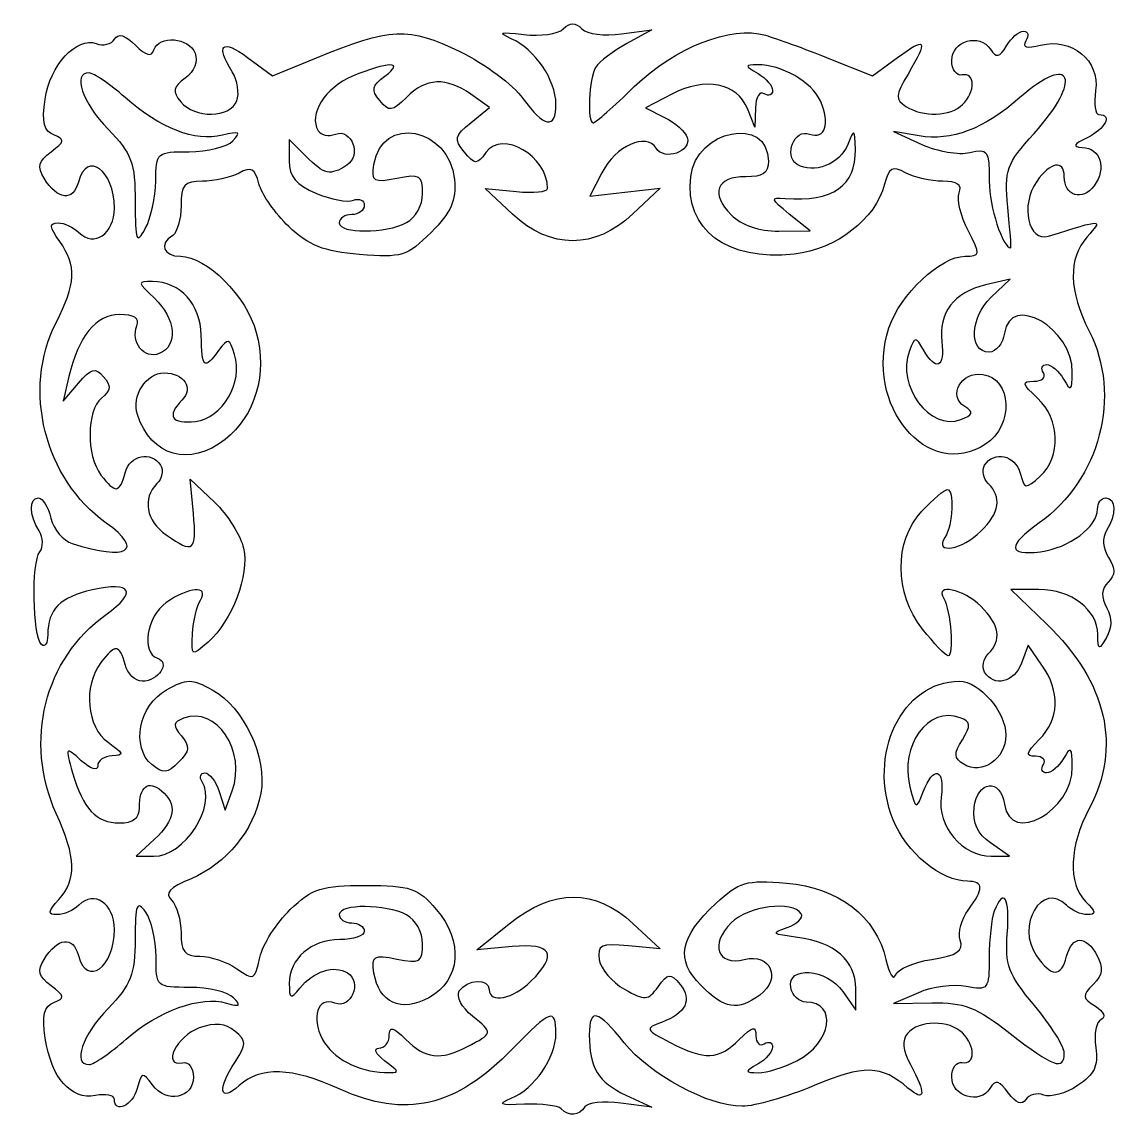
# Model space of a CAD drawing. Extents: x 3 to 159, y 5 to 166.
# Drawn here: x 112.51 to 159.08, y 54.51 to 100.94 of the extents above; entities that cross this region are included whole.
import ezdxf

# ---------------------------------------------------------------- set-up
doc = ezdxf.new("R2010")
doc.units = 0
doc.layers.get('0').update_dxf_attribs({"linetype": 'CONTINUOUS'})

msp = doc.modelspace()

# ---------------------------------------------------------------- linework, layer by layer
at = {"color": 7}
for points in [[(137.889536, 100.437397), (139.170833, 100.616081), (138.120554, 100.035029)], [(122.059869, 99.440423), (123.11697, 98.658878), (124.970286, 99.42386)], [(146.668598, 99.401802), (148.521917, 98.658878), (149.579015, 99.440423)], [(131.517088, 96.688077), (132.307105, 97.327797), (131.515345, 97.882366)], [(140.044908, 97.903702), (138.902694, 97.313038), (139.714467, 96.904855)], [(143.55821, 97.311239), (143.535852, 96.496669), (143.22071, 97.279865)], [(124.530564, 95.261964), (123.825, 95.967513), (123.825, 95.068541)], [(150.486631, 96.124789), (149.40139, 96.311207), (150.604413, 95.762516)], [(137.059233, 94.566155), (136.542854, 93.567586), (138.033241, 93.735964), (139.523629, 93.904342), (138.371535, 92.819257)], [(133.267392, 92.81333), (132.115295, 93.892502), (133.438212, 93.766116)], [(144.550694, 92.094804), (145.87361, 92.102636), (144.991667, 92.814783)], [(153.526268, 89.277923), (154.340277, 90.061899), (153.303735, 89.816318)], [(114.494403, 85.932867), (114.252089, 84.894065), (114.893407, 85.653626)], [(119.763712, 80.140056), (119.630198, 81.598714), (120.65213, 80.619642)], [(155.564351, 76.917513), (154.374535, 76.917513), (155.895932, 75.455619)], [(155.691877, 73.720441), (155.103179, 74.560927), (154.821297, 73.798938)], [(120.852541, 68.368437), (121.102628, 67.580484), (121.404891, 68.397572)], [(118.114045, 66.347917), (117.34196, 65.628615), (118.088836, 65.628615)], [(153.536848, 65.628615), (154.320896, 65.628615), (153.516706, 66.191892)], [(133.261806, 61.805442), (131.7625, 61.667784), (133.133923, 62.76626)], [(138.371517, 62.785548), (139.52361, 61.706376), (138.185205, 61.834572)], [(147.264742, 59.905665), (147.813911, 59.121617), (147.813911, 60.027381)], [(150.459723, 59.852843), (149.40139, 59.392243), (151.024302, 59.423641)], [(138.077101, 55.516931), (139.170833, 55.008698), (137.85438, 55.180153)]]:
    msp.add_lwpolyline(points, dxfattribs=at)
for points in [[(118.168052, 94.211643)], [(154.248011, 93.099469)], [(116.913398, 57.886359)], [(156.633333, 57.304985)], [(127.861176, 56.974351)], [(135.336608, 54.940166)]]:
    msp.add_lwpolyline(points, close=True, dxfattribs=at)
for points in [[(124.970286, 99.42386), (128.100455, 100.715882), (128.883304, 100.750595), (131.044513, 99.693214)], [(133.749349, 100.415278), (134.454061, 100.329169), (135.208124, 100.436206), (135.425042, 100.653114)], [(135.425042, 100.653114), (135.715722, 100.943794), (135.923163, 100.943794), (136.213839, 100.653114)], [(136.213839, 100.653114), (136.435026, 100.431931), (137.170975, 100.337191), (137.889536, 100.437397)], [(138.430953, 98.208902), (140.12876, 99.858981), (142.5375, 100.802668), (143.984575, 100.384676)], [(113.482559, 97.670728), (113.690305, 99.105231), (114.830421, 100.343539), (115.652852, 100.027944)], [(115.652852, 100.027944), (115.944909, 99.915869), (116.292553, 100.000038), (116.425387, 100.214964)], [(116.425387, 100.214964), (116.588696, 100.479201), (116.874258, 100.398408), (117.307191, 99.965481)], [(118.093411, 99.763024), (118.306445, 100.402131), (119.576368, 100.298414), (119.836443, 99.620665)], [(121.411227, 98.83168), (120.692402, 99.982705), (120.97177, 100.244891), (122.059869, 99.440423)], [(133.224056, 100.235287), (132.616866, 100.505593), (132.720265, 100.541024), (133.749349, 100.415278)], [(135.113887, 97.476516), (135.113887, 98.48301), (134.216045, 99.793676), (133.224056, 100.235287)], [(143.984575, 100.384676), (144.44146, 100.252705), (145.649273, 99.810409), (146.668598, 99.401802)], [(149.579015, 99.440423), (150.793574, 100.338387), (150.882615, 100.197838), (150.022071, 98.741053)], [(151.870833, 99.314069), (151.870833, 100.143485), (153.052791, 100.489822), (153.51071, 99.794584)], [(154.187874, 99.936263), (154.387992, 100.275811), (154.711958, 100.553623), (154.907795, 100.553623)], [(155.014033, 100.149398), (154.840337, 99.868342), (155.029247, 99.811684), (155.633917, 99.963452)], [(154.907795, 100.553623), (155.103632, 100.553623), (155.151442, 100.371722), (155.014033, 100.149398)], [(155.633917, 99.963452), (156.955172, 100.295067), (158.149015, 99.30937), (157.962801, 98.040608)], [(117.307191, 99.965481), (117.762578, 99.510091), (117.989609, 99.451628), (118.093411, 99.763024)], [(131.044513, 99.693214), (132.109141, 99.172339), (133.312334, 98.279725), (133.718287, 97.709622)], [(138.120554, 100.035029), (137.542897, 99.71545), (136.950016, 99.264835), (136.803037, 99.033661)], [(153.51071, 99.794584), (153.763829, 99.41029), (153.893922, 99.437505), (154.187874, 99.936263)], [(155.358129, 96.22903), (157.425715, 98.517599), (156.967322, 99.680911), (154.761203, 97.743912)], [(119.836443, 99.620665), (119.971841, 99.267822), (119.808749, 98.857448), (119.420248, 98.57336)], [(127.874511, 98.651499), (128.740593, 99.284795), (128.015995, 99.281663), (126.493513, 98.645546)], [(152.311796, 98.70154), (152.069271, 98.653034), (151.870833, 98.928674), (151.870833, 99.314069)], [(115.346057, 98.789736), (114.630277, 98.789736), (115.052875, 97.539784), (116.152083, 96.405687)], [(116.877687, 97.743912), (116.222568, 98.319116), (115.533337, 98.789736), (115.346057, 98.789736)], [(121.59869, 97.601746), (121.720237, 97.918487), (121.635877, 98.471961), (121.411227, 98.83168)], [(136.803037, 99.033661), (136.513954, 98.57898), (136.420953, 96.673069), (136.687848, 96.673069)], [(143.652153, 99.131774), (143.096665, 99.121852), (143.097917, 99.093946), (143.668769, 98.761468)], [(146.310374, 97.604297), (145.952252, 98.403659), (144.654005, 99.149665), (143.652153, 99.131774)], [(143.668769, 98.761468), (144.008316, 98.5637), (144.286129, 98.241657), (144.286129, 98.045818)], [(150.022071, 98.741053), (149.484218, 97.830539), (149.473274, 97.660314), (149.933874, 97.369106)], [(152.329444, 97.44918), (152.884682, 98.004416), (152.873284, 98.813837), (152.311796, 98.70154)], [(119.420248, 98.57336), (118.893019, 98.187841), (118.859734, 98.011861), (119.229735, 97.566041)], [(126.493513, 98.645546), (125.335469, 98.161681), (124.623745, 97.025735), (125.048269, 96.338848)], [(127.654301, 97.616769), (127.279641, 98.068209), (127.317021, 98.243853), (127.874511, 98.651499)], [(131.515345, 97.882366), (130.460515, 98.621199), (129.614205, 98.581678), (128.787512, 97.754985)], [(143.22071, 97.279865), (142.786904, 98.357947), (141.436349, 98.623242), (140.044908, 97.903702)], [(136.687848, 96.673069), (136.777415, 96.673069), (137.561809, 97.364193), (138.430953, 98.208902)], [(143.933352, 97.907779), (143.738846, 98.02799), (143.570539, 97.760351), (143.55821, 97.311239)], [(144.286129, 98.045818), (144.286129, 97.849981), (144.127379, 97.787865), (143.933352, 97.907779)], [(157.962801, 98.040608), (157.880886, 97.482488), (157.945127, 97.025846), (158.105541, 97.025846)], [(113.851627, 96.161714), (113.432418, 96.322576), (113.341282, 96.695215), (113.482559, 97.670728)], [(120.989008, 96.1493), (119.833655, 95.864347), (118.373274, 96.430769), (116.877687, 97.743912)], [(119.229735, 97.566041), (119.822262, 96.852089), (121.319679, 96.874655), (121.59869, 97.601746)], [(128.787512, 97.754985), (128.178769, 97.146242), (128.057122, 97.131404), (127.654301, 97.616769)], [(133.718287, 97.709622), (134.602654, 96.467639), (135.113887, 96.38225), (135.113887, 97.476516)], [(145.853793, 96.200312), (146.509769, 95.94859), (146.737885, 96.650051), (146.310374, 97.604297)], [(149.933874, 97.369106), (150.666003, 96.906233), (151.825248, 96.944982), (152.329444, 97.44918)], [(154.761203, 97.743912), (153.245198, 96.412841), (151.861316, 95.888657), (150.486631, 96.124789)], [(127.409842, 94.911021), (127.723223, 97.03317), (130.59904, 96.497172), (130.815046, 94.27636)], [(139.714467, 96.904855), (140.160946, 96.680353), (140.591672, 96.298316), (140.671635, 96.055884)], [(140.817568, 94.399804), (141.047446, 96.393939), (144.109723, 96.996057), (144.109723, 95.04712)], [(158.105541, 97.025846), (158.688582, 97.025846), (158.377699, 96.418694), (157.603473, 96.045298)], [(125.773622, 96.195907), (126.466089, 96.461633), (126.898638, 95.28483), (126.257674, 94.878972)], [(131.226232, 95.446906), (130.787061, 95.976075), (130.822012, 96.125239), (131.517088, 96.688077)], [(145.33209, 94.916802), (144.736997, 95.284592), (145.209673, 96.447486), (145.853793, 96.200312)], [(147.791527, 95.551728), (147.770863, 96.425314), (147.746437, 96.440419), (147.468185, 95.751761)], [(113.736787, 95.4493), (114.321892, 95.883915), (114.336669, 95.975585), (113.851627, 96.161714)], [(116.152083, 96.405687), (117.156878, 95.369002), (117.29861, 94.988203), (117.29861, 93.325278)], [(121.43413, 95.9123), (121.802205, 96.286357), (121.720687, 96.329759), (120.989008, 96.1493)], [(125.048269, 96.338848), (125.164019, 96.151557), (125.49043, 96.087232), (125.773622, 96.195907)], [(134.761129, 93.892812), (134.761129, 95.278009), (132.852313, 96.3866), (132.141357, 95.414309)], [(139.355679, 95.601068), (138.935627, 96.280729), (137.645129, 95.699154), (137.059233, 94.566155)], [(140.671635, 96.055884), (140.869945, 95.454653), (139.696762, 95.049184), (139.355679, 95.601068)], [(154.248011, 93.099469), (154.09581, 94.683466), (154.182434, 94.927677), (155.358129, 96.22903)], [(157.603473, 96.045298), (157.026353, 95.766967), (156.967912, 95.655971), (157.389341, 95.638612)], [(116.416664, 93.063666), (116.416664, 94.67746), (115.248447, 95.52333), (114.893617, 94.166455)], [(119.582046, 95.45438), (120.352865, 95.45438), (121.186302, 95.660445), (121.43413, 95.9123)], [(144.815277, 93.47187), (146.828722, 93.314745), (147.827939, 94.013015), (147.791527, 95.551728)], [(147.468185, 95.751761), (147.135297, 94.92788), (146.019721, 94.491826), (145.33209, 94.916802)], [(150.604413, 95.762516), (151.266078, 95.460738), (152.17889, 95.307057), (152.632886, 95.421003)], [(152.632886, 95.421003), (153.396085, 95.612556), (153.458333, 95.520896), (153.458333, 94.205557)], [(157.389341, 95.638612), (158.180987, 95.606015), (158.445388, 94.757126), (157.897343, 94.007628)], [(113.443255, 94.333478), (113.147094, 94.816938), (113.210634, 95.058476), (113.736787, 95.4493)], [(118.168052, 94.211643), (118.180223, 95.422799), (118.216172, 95.45438), (119.582046, 95.45438)], [(123.825, 95.068541), (123.825, 94.391403), (124.103371, 94.05252), (124.953054, 93.695253)], [(126.257674, 94.878972), (125.542831, 94.426355), (125.31584, 94.476689), (124.530564, 95.261964)], [(132.141357, 95.414309), (131.76032, 94.893209), (131.68349, 94.895948), (131.226232, 95.446906)], [(144.109723, 95.04712), (144.109723, 94.552828), (143.860729, 94.383434), (143.14855, 94.393224)], [(156.633333, 94.400833), (156.633333, 95.129527), (156.050623, 95.027446), (155.468836, 94.196826)], [(121.695064, 94.549299), (121.339819, 94.359169), (120.641851, 94.203615), (120.144024, 94.203615)], [(122.540858, 94.098552), (122.378795, 94.74426), (122.218736, 94.829561), (121.695064, 94.549299)], [(128.379982, 94.320868), (127.395311, 94.123933), (127.301995, 94.180702), (127.409842, 94.911021)], [(149.916036, 94.564174), (149.353439, 94.865267), (149.207117, 94.784373), (149.028743, 94.073665)], [(151.48379, 94.203623), (150.992057, 94.203623), (150.286564, 94.365871), (149.916036, 94.564174)], [(114.893617, 94.166455), (114.675084, 93.330789), (114.010617, 93.407307), (113.443255, 94.333478)], [(117.727082, 92.198343), (117.962744, 92.62215), (118.161181, 93.528137), (118.168052, 94.211643)], [(120.144024, 94.203615), (119.377542, 94.203615), (119.23889, 94.044685), (119.23889, 93.166105)], [(123.804233, 92.283243), (123.219316, 92.84363), (122.650792, 93.660518), (122.540858, 94.098552)], [(129.469444, 93.678047), (129.469444, 94.451715), (129.35926, 94.516723), (128.379982, 94.320868)], [(130.815046, 94.27636), (130.90162, 93.38627), (130.685614, 92.896074), (129.829623, 92.040086)], [(145.200717, 91.119481), (142.363105, 90.79964), (140.558263, 92.150377), (140.817568, 94.399804)], [(143.14855, 94.393224), (141.918433, 94.41013), (141.636948, 93.677788), (142.530224, 92.784512)], [(152.187013, 93.706299), (152.320284, 94.053594), (152.108141, 94.203623), (151.48379, 94.203623)], [(153.458333, 94.205557), (153.458333, 93.120197), (154.021697, 91.381403), (154.37335, 91.381403)], [(155.468836, 94.196826), (154.763203, 93.189391), (155.107775, 91.611548), (155.974436, 91.881627)], [(157.897343, 94.007628), (157.408147, 93.338613), (156.633333, 93.579638), (156.633333, 94.400833)], [(124.953054, 93.695253), (125.573483, 93.434382), (126.287858, 93.30028), (126.540554, 93.397247)], [(128.787081, 92.452145), (129.175476, 92.66001), (129.469444, 93.188139), (129.469444, 93.678047)], [(133.438212, 93.766116), (134.165816, 93.696602), (134.761129, 93.753628), (134.761129, 93.892812)], [(149.028743, 94.073665), (148.662864, 92.61589), (146.98432, 91.320519), (145.200717, 91.119481)], [(152.559925, 92.118799), (152.249862, 92.718395), (152.082053, 93.43277), (152.187013, 93.706299)], [(117.29861, 93.325278), (117.29861, 91.649039), (117.348571, 91.517637), (117.727082, 92.198343)], [(119.23889, 93.166105), (119.23889, 92.595472), (119.08014, 92.030476), (118.88611, 91.910561)], [(127, 93.183035), (127, 92.968247), (126.761875, 92.792513), (126.470833, 92.792513)], [(126.540554, 93.397247), (126.793247, 93.494217), (127, 93.398041), (127, 93.183035)], [(144.991667, 92.814783), (144.196618, 93.456765), (144.179237, 93.521506), (144.815277, 93.47187)], [(114.911283, 92.040115), (115.561774, 91.389626), (116.416664, 91.970886), (116.416664, 93.063666)], [(126.470833, 92.792513), (126.179792, 92.792513), (125.941667, 92.633763), (125.941667, 92.439736)], [(138.371535, 92.819257), (136.768859, 91.309791), (134.874884, 91.307595), (133.267392, 92.81333)], [(142.530224, 92.784512), (142.981328, 92.333408), (143.695177, 92.089729), (144.550694, 92.094804)], [(154.37335, 91.381403), (154.395231, 91.381403), (154.338814, 92.154531), (154.248011, 93.099469)], [(114.103605, 91.655683), (113.665516, 92.281145), (113.651247, 92.439736), (114.033051, 92.439736)], [(114.033051, 92.439736), (114.296285, 92.439736), (114.691493, 92.259907), (114.911283, 92.040115)], [(126.800525, 91.104072), (125.278589, 91.230281), (124.64165, 91.480944), (123.804233, 92.283243)], [(125.941667, 92.439736), (125.941667, 91.976911), (127.915183, 91.985523), (128.787081, 92.452145)], [(155.974436, 91.881627), (158.315726, 92.611242), (158.27506, 92.612033), (157.603473, 91.849982)], [(118.88611, 91.910561), (118.298555, 91.547431), (118.490161, 91.028615), (119.21182, 91.028615)], [(129.829623, 92.040086), (128.813425, 91.02389), (128.592112, 90.9555), (126.800525, 91.104072)], [(152.436129, 91.028623), (153.090965, 91.028623), (153.096857, 91.080489), (152.559925, 92.118799)], [(157.603473, 91.849982), (156.792112, 90.929328), (156.822383, 89.557561), (157.691667, 87.853628)], [(113.94722, 88.206403), (114.796271, 89.87068), (114.830169, 90.618368), (114.103605, 91.655683)], [(119.21182, 91.028615), (120.324459, 91.028615), (122.015512, 89.333081), (122.427005, 87.8049)], [(149.213602, 87.995472), (149.678739, 89.404854), (151.403886, 91.028623), (152.436129, 91.028623)], [(118.025841, 89.959064), (117.37902, 89.969673), (117.383801, 89.931301), (118.114035, 89.250983)], [(120.094187, 87.682565), (120.065612, 89.010681), (119.221758, 89.939442), (118.025841, 89.959064)], [(153.303735, 89.816318), (151.968557, 89.499985), (151.300836, 88.633213), (151.452053, 87.412653)], [(156.975384, 86.111411), (156.99753, 87.97757), (154.346921, 89.502419), (154.100231, 87.76543)], [(118.114035, 89.250983), (119.019788, 88.407145), (119.125092, 87.21762), (118.321341, 86.909196)], [(153.458333, 86.97168), (152.593043, 86.97168), (152.635712, 88.42022), (153.526268, 89.277923)], [(116.63893, 88.559172), (115.642432, 88.559172), (114.892907, 87.641261), (114.494403, 85.932867)], [(117.368995, 88.08621), (117.491878, 88.406441), (117.256123, 88.559172), (116.63893, 88.559172)], [(116.069396, 79.735812), (113.455355, 81.597175), (112.506861, 85.38306), (113.94722, 88.206403)], [(118.321341, 86.909196), (117.677726, 86.662215), (117.097662, 87.379127), (117.368995, 88.08621)], [(120.830988, 87.037619), (120.217615, 86.198784), (120.124368, 86.280408), (120.094187, 87.682565)], [(121.509211, 86.86691), (121.286672, 87.568072), (121.229403, 87.582486), (120.830988, 87.037619)], [(122.427005, 87.8049), (122.901575, 86.042487), (122.388331, 84.281661), (121.106054, 83.273022)], [(153.305245, 83.073952), (150.852357, 81.466756), (148.136885, 84.732987), (149.213602, 87.995472)], [(150.677364, 87.059873), (150.35112, 87.641009), (150.315896, 87.638586), (150.077085, 87.018596)], [(154.100231, 87.76543), (154.038229, 87.328867), (153.749375, 86.97168), (153.458333, 86.97168)], [(157.691667, 87.853628), (159.079798, 85.132664), (158.150962, 81.573986), (155.573637, 79.738768)], [(151.452053, 87.412653), (151.588055, 86.314923), (151.195842, 86.136319), (150.677364, 87.059873)], [(119.853644, 84.037824), (120.993522, 84.169332), (121.88298, 85.689268), (121.509211, 86.86691)], [(150.077085, 87.018596), (149.512621, 85.553143), (150.962929, 83.616871), (152.253969, 84.112293)], [(114.893407, 85.653626), (115.428839, 86.287787), (115.605071, 86.333338), (115.9608, 85.929518)], [(155.751408, 86.089728), (155.631473, 86.283763), (155.693589, 86.442513), (155.889428, 86.442513)], [(155.889428, 86.442513), (156.085265, 86.442513), (156.407308, 86.1647), (156.605076, 85.825153)], [(115.9608, 85.929518), (116.296493, 85.548444), (116.277784, 85.3553), (115.872607, 85.019033)], [(117.392315, 84.325838), (117.132208, 85.113461), (117.75908, 86.089728), (118.524928, 86.089728)], [(118.524928, 86.089728), (119.374391, 86.089728), (119.793531, 85.444923), (119.278707, 84.930102)], [(152.426903, 84.661997), (151.680632, 85.123216), (152.261337, 86.158464), (153.192173, 86.026284)], [(153.192173, 86.026284), (154.427629, 85.850849), (154.503903, 83.859344), (153.305245, 83.073952)], [(155.508494, 85.01765), (154.837297, 85.642969), (154.816969, 85.736949), (155.35293, 85.736949)], [(155.35293, 85.736949), (155.692007, 85.736949), (155.871323, 85.895699), (155.751408, 86.089728)], [(156.605076, 85.825153), (156.917043, 85.289533), (156.966076, 85.327434), (156.975384, 86.111411)], [(115.872607, 85.019033), (115.234569, 84.48951), (115.221065, 82.59595), (115.849429, 81.768199)], [(119.278707, 84.930102), (118.616, 84.267395), (118.839327, 83.920801), (119.853644, 84.037824)], [(155.61985, 81.720579), (156.513549, 82.529368), (156.459433, 84.131719), (155.508494, 85.01765)], [(121.106054, 83.273022), (119.598808, 82.087421), (117.979973, 82.546346), (117.392315, 84.325838)], [(152.253969, 84.112293), (152.776248, 84.31271), (152.811377, 84.424377), (152.426903, 84.661997)], [(116.871673, 81.856395), (117.069497, 82.612876), (117.986167, 82.80912), (118.375951, 82.178435)], [(153.262962, 82.178435), (153.655837, 82.814115), (154.570086, 82.61032), (154.770931, 81.84229)], [(118.375951, 82.178435), (118.506317, 81.967499), (118.436308, 81.618249), (118.220384, 81.402322)], [(153.418529, 81.402322), (153.202606, 81.618249), (153.132597, 81.967499), (153.262962, 82.178435)], [(115.849429, 81.768199), (116.452467, 80.973798), (116.645216, 80.990427), (116.871673, 81.856395)], [(154.770931, 81.84229), (154.9488, 81.162128), (154.995383, 81.155445), (155.61985, 81.720579)], [(118.220384, 81.402322), (117.592792, 80.774731), (117.764097, 79.824347), (118.61184, 79.230564)], [(150.609424, 80.240473), (151.079811, 80.741176), (151.563438, 81.150838), (151.684151, 81.150838)], [(151.684151, 81.150838), (151.995979, 81.150838), (151.921165, 79.64904), (151.583099, 79.122365)], [(153.10557, 79.386949), (153.898695, 80.180074), (153.998443, 80.822408), (153.418529, 81.402322)], [(113.226887, 79.398789), (112.809041, 80.059469), (112.796653, 80.798069), (113.203419, 80.798069)], [(113.203419, 80.798069), (113.376414, 80.798069), (113.614906, 80.411772), (113.733408, 79.939637)], [(120.65213, 80.619642), (121.214195, 80.081149), (121.770153, 79.203074), (121.887596, 78.668359)], [(158.044444, 80.323582), (158.044444, 80.584551), (158.203194, 80.798072), (158.397223, 80.798072)], [(158.397223, 80.798072), (158.832452, 80.798072), (158.846385, 80.085454), (158.424211, 79.418527)], [(118.61184, 79.230564), (119.768419, 78.420465), (119.910826, 78.532903), (119.763712, 80.140056)], [(150.636129, 75.24723), (149.433285, 76.765081), (149.421458, 78.97594), (150.609424, 80.240473)], [(155.623707, 78.520113), (156.834054, 78.673288), (158.044444, 79.575041), (158.044444, 80.323582)], [(113.733408, 79.939637), (113.851907, 79.467501), (114.253306, 78.984576), (114.625414, 78.866476)], [(114.625414, 78.866476), (116.973414, 78.121248), (117.712202, 78.566029), (116.069396, 79.735812)], [(155.573637, 79.738768), (154.213729, 78.77043), (154.231255, 78.343884), (155.623707, 78.520113)], [(113.259272, 78.516845), (113.421414, 78.717378), (113.406838, 79.114253), (113.226887, 79.398789)], [(151.583099, 79.122365), (151.115686, 78.394184), (152.322538, 78.603917), (153.10557, 79.386949)], [(158.424211, 79.418527), (158.230308, 79.112221), (158.262894, 78.674841), (158.508973, 78.280805)], [(113.329852, 74.594987), (112.958441, 74.966288), (112.902487, 78.075576), (113.259272, 78.516845)], [(121.887596, 78.668359), (122.137128, 77.532241), (121.409002, 75.604936), (120.386292, 74.6945)], [(158.508973, 78.280805), (158.808878, 77.800576), (158.804917, 77.536863), (158.493098, 77.225054)], [(115.484984, 76.906297), (114.109085, 76.595981), (113.608504, 76.091547), (113.599836, 75.006631)], [(116.06939, 75.863103), (117.411738, 76.81894), (117.152155, 77.282307), (115.484984, 76.906297)], [(120.059969, 76.476532), (120.45601, 77.102711), (119.56529, 77.036157), (118.61184, 76.368336)], [(153.105575, 76.211949), (152.373192, 76.944331), (151.122809, 77.204279), (151.534204, 76.538632)], [(158.055164, 75.010756), (158.039713, 76.075527), (156.939824, 76.917513), (155.564351, 76.917513)], [(158.493098, 77.225054), (158.204207, 76.936163), (158.184554, 76.60934), (158.42865, 76.15324)], [(119.726739, 75.047279), (119.756618, 75.590834), (119.906571, 76.233999), (120.059969, 76.476532)], [(151.534204, 76.538632), (151.830701, 76.058882), (151.977402, 74.088718), (151.714682, 74.114803)], [(118.61184, 76.368336), (117.781896, 75.787022), (117.540902, 74.249709), (118.243025, 74.015669)], [(153.418535, 74.196575), (153.998448, 74.776489), (153.898701, 75.418823), (153.105575, 76.211949)], [(158.42865, 76.15324), (158.662627, 75.716051), (158.660698, 75.29258), (158.422856, 74.88437)], [(113.95496, 67.442183), (112.573668, 70.486275), (113.456601, 74.002633), (116.06939, 75.863103)], [(155.895932, 75.455619), (158.438768, 73.012231), (159.077197, 70.238255), (157.691667, 67.653151)], [(113.599836, 75.006631), (113.597005, 74.634749), (113.475373, 74.449503), (113.329852, 74.594987)], [(120.386292, 74.6945), (119.687761, 74.072655), (119.673582, 74.08024), (119.726739, 75.047279)], [(151.714682, 74.114803), (151.606546, 74.125519), (151.1212, 74.635127), (150.636129, 75.24723)], [(158.422856, 74.88437), (158.100308, 74.330753), (158.064859, 74.342937), (158.055164, 75.010756)], [(116.871673, 73.742505), (116.645216, 74.608473), (116.452467, 74.625102), (115.849429, 73.830699)], [(153.262965, 73.420465), (153.1326, 73.631401), (153.202608, 73.980651), (153.418535, 74.196575)], [(115.849429, 73.830699), (115.08835, 72.828105), (115.244459, 71.085781), (116.152094, 70.452647)], [(117.597552, 73.036949), (117.299796, 73.036949), (116.973152, 73.354449), (116.871673, 73.742505)], [(118.243025, 74.015669), (118.801496, 73.829511), (118.278796, 73.036949), (117.597552, 73.036949)], [(154.821297, 73.798938), (154.522157, 72.990284), (153.658475, 72.78052), (153.262965, 73.420465)], [(155.575019, 70.567505), (156.434848, 71.427335), (156.478224, 72.597769), (155.691877, 73.720441)], [(118.621527, 72.673165), (119.488955, 73.156149), (119.694378, 73.156789), (120.561806, 72.679224)], [(118.003857, 69.509428), (117.113809, 70.248103), (117.461117, 72.027053), (118.621527, 72.673165)], [(120.561806, 72.679224), (121.897984, 71.943574), (122.900675, 69.804949), (122.617389, 68.294906)], [(149.390783, 67.169199), (148.280099, 69.945025), (149.76062, 73.036949), (152.200438, 73.036949)], [(152.200438, 73.036949), (153.041175, 73.036949), (154.163908, 71.732854), (154.163908, 70.756304)], [(121.404891, 68.397572), (122.025304, 70.074711), (120.734413, 72.004465), (119.347983, 71.472441)], [(152.231619, 71.495198), (150.884837, 72.012006), (149.646365, 70.309433), (150.100194, 68.565046)], [(119.347983, 71.472441), (118.902747, 71.301589), (118.886605, 71.168371), (119.257045, 70.722014)], [(152.319815, 70.564745), (152.695103, 71.170215), (152.680633, 71.322898), (152.231619, 71.495198)], [(116.152094, 70.452647), (116.818452, 69.987821), (116.846763, 69.89599), (116.328484, 69.880454)], [(119.257045, 70.722014), (119.626962, 70.276294), (119.605703, 70.077573), (119.138097, 69.609965)], [(152.381011, 69.523023), (151.959247, 69.785426), (151.948642, 69.965925), (152.319815, 70.564745)], [(154.163908, 70.756304), (154.163908, 69.752242), (153.145202, 69.047577), (152.381011, 69.523023)], [(155.419451, 69.861949), (154.973176, 69.861949), (155.002513, 69.995), (155.575019, 70.567505)], [(115.017645, 69.674629), (114.337962, 70.289735), (114.330652, 70.27962), (114.650046, 69.165946)], [(116.328484, 69.880454), (115.988933, 69.870267), (115.711121, 69.678598), (115.711121, 69.454496)], [(155.751408, 69.509172), (155.871323, 69.703199), (155.72195, 69.861949), (155.419451, 69.861949)], [(156.975403, 69.420978), (156.966222, 70.250368), (156.912508, 70.301549), (156.605094, 69.773755)], [(115.711121, 69.454496), (115.711121, 69.221064), (115.414941, 69.315084), (115.017645, 69.674629)], [(119.138097, 69.609965), (118.659891, 69.131762), (118.478311, 69.11567), (118.003857, 69.509428)], [(150.662764, 68.362645), (151.096131, 69.496384), (151.599805, 69.344032), (151.422058, 68.132976)], [(154.10025, 67.833478), (154.349207, 66.080534), (156.99618, 67.542045), (156.975403, 69.420978)], [(155.889447, 69.156395), (155.693607, 69.156395), (155.631491, 69.315145), (155.751408, 69.509172)], [(156.605094, 69.773755), (156.407326, 69.434207), (156.085283, 69.156395), (155.889447, 69.156395)], [(114.650046, 69.165946), (115.091943, 67.625145), (115.638813, 67.039728), (116.63626, 67.039728)], [(120.133226, 68.783565), (120.006494, 68.98862), (120.060225, 69.156395), (120.25263, 69.156395)], [(120.25263, 69.156395), (120.445033, 69.156395), (120.714992, 68.801813), (120.852541, 68.368437)], [(152.820852, 67.691198), (152.953937, 68.841086), (153.941547, 68.950911), (154.10025, 67.833478)], [(117.475011, 67.686486), (117.475011, 68.582609), (117.851121, 68.870645), (118.412691, 68.404581)], [(118.088836, 65.628615), (119.385818, 65.628615), (120.766366, 67.75912), (120.133226, 68.783565)], [(150.100194, 68.565046), (150.353951, 67.58967), (150.365682, 67.585447), (150.662764, 68.362645)], [(118.412691, 68.404581), (119.094345, 67.838857), (118.997341, 67.170829), (118.114045, 66.347917)], [(122.617389, 68.294906), (122.322831, 66.724776), (121.164167, 65.307276), (119.662398, 64.679801)], [(151.422058, 68.132976), (151.243612, 66.917136), (152.331693, 65.628615), (153.536848, 65.628615)], [(116.63626, 67.039728), (117.214409, 67.039728), (117.475011, 67.240677), (117.475011, 67.686486)], [(153.516706, 66.191892), (152.954646, 66.585579), (152.745133, 67.036998), (152.820852, 67.691198)], [(157.691667, 67.653151), (156.844653, 66.072811), (156.783175, 64.470844), (157.540476, 63.713545)], [(114.068924, 63.804318), (114.834466, 64.650234), (114.80574, 65.567235), (113.95496, 67.442183)], [(152.542663, 64.570271), (151.42346, 64.570271), (149.941846, 65.791956), (149.390783, 67.169199)], [(119.662398, 64.679801), (118.753057, 64.299854), (118.542604, 64.067132), (118.839686, 63.770052)], [(123.865304, 63.374185), (124.798106, 64.267866), (125.192197, 64.393903), (127.05371, 64.393903)], [(127.05371, 64.393903), (128.954742, 64.393903), (129.269165, 64.287633), (130.048373, 63.38175)], [(133.133923, 62.76626), (135.010252, 64.269149), (136.780715, 64.275676), (138.371517, 62.785548)], [(141.894113, 63.639687), (142.868306, 64.549973), (143.161562, 64.633877), (144.872938, 64.49196)], [(144.872938, 64.49196), (147.075239, 64.309326), (148.674746, 63.080889), (149.084427, 61.257498)], [(152.563539, 63.354056), (153.240084, 64.248631), (153.234559, 64.570271), (152.542663, 64.570271)], [(154.224617, 62.346536), (154.345873, 63.871152), (154.071892, 64.347603), (153.672466, 63.306714)], [(156.727602, 63.558798), (155.694303, 64.592099), (154.566263, 62.690687), (155.45761, 61.418113)], [(116.416656, 62.53525), (116.416656, 63.628029), (115.561766, 64.20929), (114.911277, 63.558798)], [(113.99837, 63.15918), (113.574894, 63.15918), (113.587239, 63.272061), (114.068924, 63.804318)], [(114.911277, 63.558798), (114.691485, 63.339009), (114.28068, 63.15918), (113.99837, 63.15918)], [(117.739583, 63.271471), (117.365375, 63.780567), (117.298282, 63.606466), (117.296435, 62.121526)], [(118.839686, 63.770052), (119.059248, 63.55049), (119.23889, 62.926349), (119.23889, 62.383069)], [(122.579318, 61.345392), (122.701217, 61.900382), (123.279908, 62.81334), (123.865304, 63.374185)], [(128.787081, 63.146771), (127.915183, 63.613392), (125.941667, 63.622002), (125.941667, 63.15918)], [(130.048373, 63.38175), (131.214603, 62.025924), (131.078555, 60.391696), (129.737072, 59.642409)], [(141.249577, 60.166425), (140.167207, 61.248795), (140.341699, 62.189103), (141.894113, 63.639687)], [(145.496068, 63.199269), (145.143376, 63.769936), (143.238609, 63.522749), (142.530245, 62.814385)], [(152.230984, 62.077669), (152.128109, 62.401805), (152.277757, 62.976178), (152.563539, 63.354056)], [(157.611032, 63.15918), (157.344936, 63.15918), (156.947394, 63.339009), (156.727602, 63.558798)], [(157.540476, 63.713545), (157.97585, 63.278171), (157.990992, 63.15918), (157.611032, 63.15918)], [(118.180556, 61.37597), (118.180556, 62.088538), (117.982119, 62.941515), (117.739583, 63.271471)], [(125.941667, 63.15918), (125.941667, 62.965153), (126.179792, 62.806403), (126.470833, 62.806403)], [(129.469444, 61.920869), (129.469444, 62.410777), (129.175476, 62.938906), (128.787081, 63.146771)], [(144.899526, 62.616604), (145.333908, 62.765101), (145.602351, 63.027301), (145.496068, 63.199269)], [(153.672466, 63.306714), (153.554692, 62.999805), (153.458333, 62.114065), (153.458333, 61.33841)], [(114.893609, 61.432459), (115.248441, 60.075585), (116.416656, 60.921453), (116.416656, 62.53525)], [(127, 62.453623), (127, 62.259596), (126.535087, 62.100846), (125.966866, 62.100846)], [(126.470833, 62.806403), (126.761875, 62.806403), (127, 62.647653), (127, 62.453623)], [(142.530245, 62.814385), (141.617877, 61.902017), (141.948884, 60.97369), (143.084905, 61.25881)], [(145.344467, 62.196139), (144.253897, 62.329039), (144.201949, 62.37813), (144.899526, 62.616604)], [(113.443247, 61.265438), (114.010609, 62.191609), (114.675079, 62.268126), (114.893609, 61.432459)], [(117.296435, 62.121526), (117.294583, 60.627353), (117.127041, 60.19913), (116.149906, 59.190983)], [(119.23889, 62.383069), (119.23889, 61.590362), (119.397555, 61.395293), (120.042337, 61.395293)], [(125.966866, 62.100846), (124.752544, 62.100846), (123.825, 61.296875), (123.825, 60.244331)], [(134.055556, 60.336957), (135.211331, 61.492731), (134.958116, 61.961191), (133.261806, 61.805442)], [(138.185205, 61.834572), (137.009354, 61.9472), (136.859391, 61.876178), (136.950482, 61.249835)], [(147.813911, 60.027381), (147.813911, 61.19922), (146.893756, 62.007335), (145.344467, 62.196139)], [(151.0275, 61.265972), (152.116197, 61.440065), (152.377431, 61.616251), (152.230984, 62.077669)], [(155.368601, 59.314543), (154.272962, 60.62594), (154.120011, 61.031316), (154.224617, 62.346536)], [(156.73555, 61.395279), (156.969394, 62.289494), (157.559902, 62.30066), (158.031331, 61.419806)], [(128.379982, 61.278048), (129.35926, 61.082193), (129.469444, 61.147201), (129.469444, 61.920869)], [(143.084905, 61.25881), (144.20568, 61.54011), (144.688242, 60.445116), (143.74686, 59.756757)], [(113.736781, 60.149616), (113.210626, 60.54044), (113.147089, 60.781975), (113.443247, 61.265438)], [(119.614117, 60.080393), (118.198119, 60.080393), (118.180556, 60.096268), (118.180556, 61.37597)], [(120.042337, 61.395293), (120.484236, 61.395293), (121.185964, 61.157022), (121.601738, 60.865806)], [(121.601738, 60.865806), (122.31533, 60.365987), (122.370107, 60.392858), (122.579318, 61.345392)], [(124.265973, 60.043846), (124.848062, 60.766285), (125.718835, 61.045484), (126.289647, 60.692699)], [(127.409842, 60.687895), (127.301995, 61.418213), (127.395317, 61.474982), (128.379982, 61.278048)], [(136.950482, 61.249835), (137.007507, 60.857723), (137.485456, 60.29561), (138.012591, 60.000695)], [(149.084427, 61.257498), (149.219981, 60.654179), (149.399757, 60.359242), (149.483929, 60.602082)], [(149.483929, 60.602082), (149.568101, 60.844927), (150.262712, 61.143679), (151.0275, 61.265972)], [(153.458333, 61.33841), (153.458333, 59.988392), (153.416876, 59.936354), (152.488194, 60.120787)], [(155.45761, 61.418113), (156.100206, 60.500681), (156.49974, 60.493545), (156.73555, 61.395279)], [(158.031331, 61.419806), (158.304682, 60.909047), (158.26245, 60.605376), (157.862439, 60.205363)], [(126.289647, 60.692699), (126.925041, 60.300005), (126.438448, 59.147877), (125.748952, 59.412465)], [(129.737072, 59.642409), (128.575935, 58.993857), (127.594921, 59.434563), (127.409842, 60.687895)], [(139.442261, 60.108957), (139.86405, 60.685786), (139.96103, 60.696168), (140.366292, 60.207858)], [(145.058847, 60.072355), (144.878647, 61.008046), (146.582802, 60.87927), (147.264742, 59.905665)], [(113.851621, 59.437201), (114.336661, 59.62333), (114.321884, 59.715), (113.736781, 60.149616)], [(121.4662, 59.639859), (121.236012, 59.882154), (120.402575, 60.080393), (119.614117, 60.080393)], [(123.825, 60.244331), (123.825, 59.5894), (123.879756, 59.564505), (124.265973, 60.043846)], [(131.021635, 59.927048), (131.33161, 60.428598), (132.291667, 60.471786), (132.291667, 59.98418)], [(132.291667, 59.98418), (132.291667, 59.388531), (133.310998, 59.592398), (134.055556, 60.336957)], [(138.012591, 60.000695), (138.892193, 59.508581), (139.009766, 59.517486), (139.442261, 60.108957)], [(140.366292, 60.207858), (140.902095, 59.562259), (140.619956, 58.982404), (139.583467, 58.598983)], [(143.74686, 59.756757), (142.807605, 59.06996), (142.255468, 59.160534), (141.249577, 60.166425)], [(152.488194, 60.120787), (151.954619, 60.22675), (151.041806, 60.106182), (150.459723, 59.852843)], [(157.862439, 60.205363), (157.386443, 59.729367), (157.396011, 59.629635), (157.951331, 59.278443)], [(116.913398, 57.886359), (118.283577, 59.089391), (120.091626, 59.73799), (121.171078, 59.413709)], [(121.171078, 59.413709), (121.733172, 59.244849), (121.795844, 59.292876), (121.4662, 59.639859)], [(125.748952, 59.412465), (125.026661, 59.689632), (124.73119, 58.810964), (125.232009, 57.875178)], [(131.579956, 58.859891), (131.119295, 59.232914), (130.87785, 59.6944), (131.021635, 59.927048)], [(145.702078, 59.454994), (145.413693, 59.454994), (145.124239, 59.732807), (145.058847, 60.072355)], [(113.492418, 57.928187), (113.342796, 58.909715), (113.429828, 59.275348), (113.851621, 59.437201)], [(116.149906, 59.190983), (115.05252, 58.058767), (114.63079, 56.80918), (115.346057, 56.80918)], [(135.11389, 58.122399), (135.11389, 59.223468), (134.892756, 59.146575), (133.279991, 57.484732)], [(138.007908, 57.730562), (136.878145, 59.146432), (136.525, 59.227929), (136.525, 58.072756)], [(145.317146, 56.971422), (146.785203, 57.730586), (147.052472, 59.454994), (145.702078, 59.454994)], [(151.024302, 59.423641), (152.388022, 59.45002), (152.918417, 59.243751), (154.345389, 58.13211)], [(156.633333, 57.304969), (156.633333, 57.577654), (156.064204, 58.481963), (155.368601, 59.314543)], [(157.951331, 59.278443), (158.314274, 59.048917), (158.415823, 58.816343), (158.195002, 58.720384)], [(131.34472, 57.56252), (132.465403, 58.14509), (132.465053, 58.143185), (131.579956, 58.859891)], [(152.329454, 58.149749), (151.776618, 58.702588), (150.468499, 58.692084), (150.002899, 58.131096)], [(158.195002, 58.720384), (157.986764, 58.629897), (157.883651, 58.097595), (157.965857, 57.537493)], [(120.014979, 58.361884), (119.056499, 58.024802), (118.415393, 56.704402), (119.299434, 56.88816)], [(121.518804, 58.231188), (121.118585, 58.563338), (120.69299, 58.600327), (120.014979, 58.361884)], [(121.539892, 56.948189), (122.022841, 57.685265), (122.020719, 57.814647), (121.518804, 58.231188)], [(128.058333, 58.043903), (128.058333, 58.455478), (128.215123, 58.41628), (128.76389, 57.867513)], [(139.583467, 58.598983), (138.874127, 58.33658), (138.894206, 58.290225), (139.954825, 57.741757)], [(142.875, 57.867494), (143.447505, 58.44), (143.580556, 58.469337), (143.580556, 58.023062)], [(115.613053, 55.499386), (114.576828, 55.301301), (113.748182, 56.250361), (113.492418, 57.928187)], [(115.346057, 56.80918), (115.533337, 56.80918), (116.238636, 57.29391), (116.913398, 57.886359)], [(125.232009, 57.875178), (125.657427, 57.080274), (126.719777, 56.516035), (127.861176, 56.478765)], [(127.61736, 57.503518), (127.859896, 57.509683), (128.058333, 57.752861), (128.058333, 58.043903)], [(128.76389, 57.867513), (129.565969, 57.065434), (130.236129, 56.986236), (131.34472, 57.56252)], [(133.224058, 55.386131), (134.207441, 55.79464), (135.11389, 57.107077), (135.11389, 58.122399)], [(136.525, 58.072756), (136.525, 56.696859), (136.913067, 56.057834), (138.077101, 55.516931)], [(139.954825, 57.741757), (141.418942, 56.984635), (142.01793, 57.010424), (142.875, 57.867494)], [(143.580556, 58.023062), (143.580556, 57.720569), (143.739306, 57.57119), (143.933333, 57.691105)], [(143.933333, 57.691105), (144.12736, 57.811022), (144.28611, 57.748906), (144.28611, 57.553066)], [(150.002899, 58.131096), (149.745009, 57.820354), (149.780855, 57.427466), (150.123591, 56.80818)], [(152.311806, 56.897389), (152.873284, 56.785092), (152.884682, 57.594513), (152.329454, 58.149749)], [(154.345389, 58.13211), (156.183116, 56.700481), (156.633333, 56.53772), (156.633333, 57.304985)], [(133.279991, 57.484732), (130.869608, 55.000996), (128.744147, 54.50809), (125.941667, 55.782938)], [(127.861176, 56.974351), (127.475443, 57.266104), (127.368964, 57.497194), (127.61736, 57.503518)], [(142.997023, 55.045327), (141.564331, 55.045327), (139.086265, 56.37907), (138.007908, 57.730562)], [(144.28611, 57.553066), (144.28611, 57.35723), (144.008298, 57.035187), (143.66875, 56.837419)], [(157.965857, 57.537493), (158.083104, 56.738618), (157.918179, 56.38995), (157.200664, 55.919812)], [(119.299434, 56.88816), (119.564475, 56.943252), (119.768046, 56.681172), (119.768046, 56.284847)], [(121.707272, 55.926276), (120.863868, 55.163006), (120.765144, 55.765769), (121.539892, 56.948189)], [(127.861176, 56.478765), (128.539042, 56.45662), (128.539042, 56.46162), (127.861176, 56.974351)], [(143.66875, 56.837419), (143.085309, 56.497596), (143.086272, 56.477249), (143.686292, 56.46711)], [(143.686292, 56.46711), (144.035473, 56.46121), (144.769361, 56.688151), (145.317146, 56.971422)], [(151.870833, 56.28486), (151.870833, 56.670255), (152.069271, 56.945895), (152.311806, 56.897389)], [(118.032305, 55.948397), (117.616219, 56.517429), (117.570552, 56.50715), (117.386415, 55.803009)], [(125.941667, 55.782938), (123.937842, 56.694477), (122.605946, 56.739562), (121.707272, 55.926276)], [(150.018761, 55.818971), (148.883441, 56.794043), (148.154906, 56.813209), (146.041322, 55.923614)], [(150.123591, 56.80818), (150.796622, 55.592094), (150.753765, 55.187712), (150.018761, 55.818971)], [(119.768046, 56.284847), (119.768046, 55.375712), (118.614555, 55.152126), (118.032305, 55.948397)], [(146.041322, 55.923614), (144.893625, 55.440554), (143.523692, 55.045327), (142.997023, 55.045327)], [(153.490327, 55.802628), (153.059278, 55.105176), (151.870833, 55.459056), (151.870833, 56.28486)], [(154.272499, 55.607506), (153.882979, 56.140204), (153.723541, 56.179977), (153.490327, 55.802628)], [(157.200664, 55.919812), (156.697598, 55.590194), (156.051737, 55.410402), (155.765413, 55.520275)], [(116.416656, 55.349148), (116.416656, 55.516269), (116.055034, 55.583876), (115.613053, 55.499386)], [(117.386415, 55.803009), (117.197198, 55.07945), (116.416656, 54.714145), (116.416656, 55.349148)], [(155.00328, 55.329235), (154.8437, 55.071026), (154.595743, 55.165442), (154.272499, 55.607506)], [(155.765413, 55.520275), (155.479083, 55.630151), (155.136128, 55.544193), (155.00328, 55.329235)], [(133.778506, 55.129951), (132.710505, 55.082787), (132.607926, 55.130184), (133.224058, 55.386131)], [(135.336608, 54.940166), (135.200398, 55.076373), (134.499252, 55.161778), (133.778506, 55.129951)], [(136.334257, 55.022065), (136.092427, 54.630778), (135.679865, 54.596911), (135.336608, 54.940166)], [(137.85438, 55.180153), (137.130332, 55.274456), (136.446273, 55.203331), (136.334257, 55.022065)]]:
    msp.add_open_spline(points, degree=3, dxfattribs=at)

doc.saveas('drawing.dxf')
